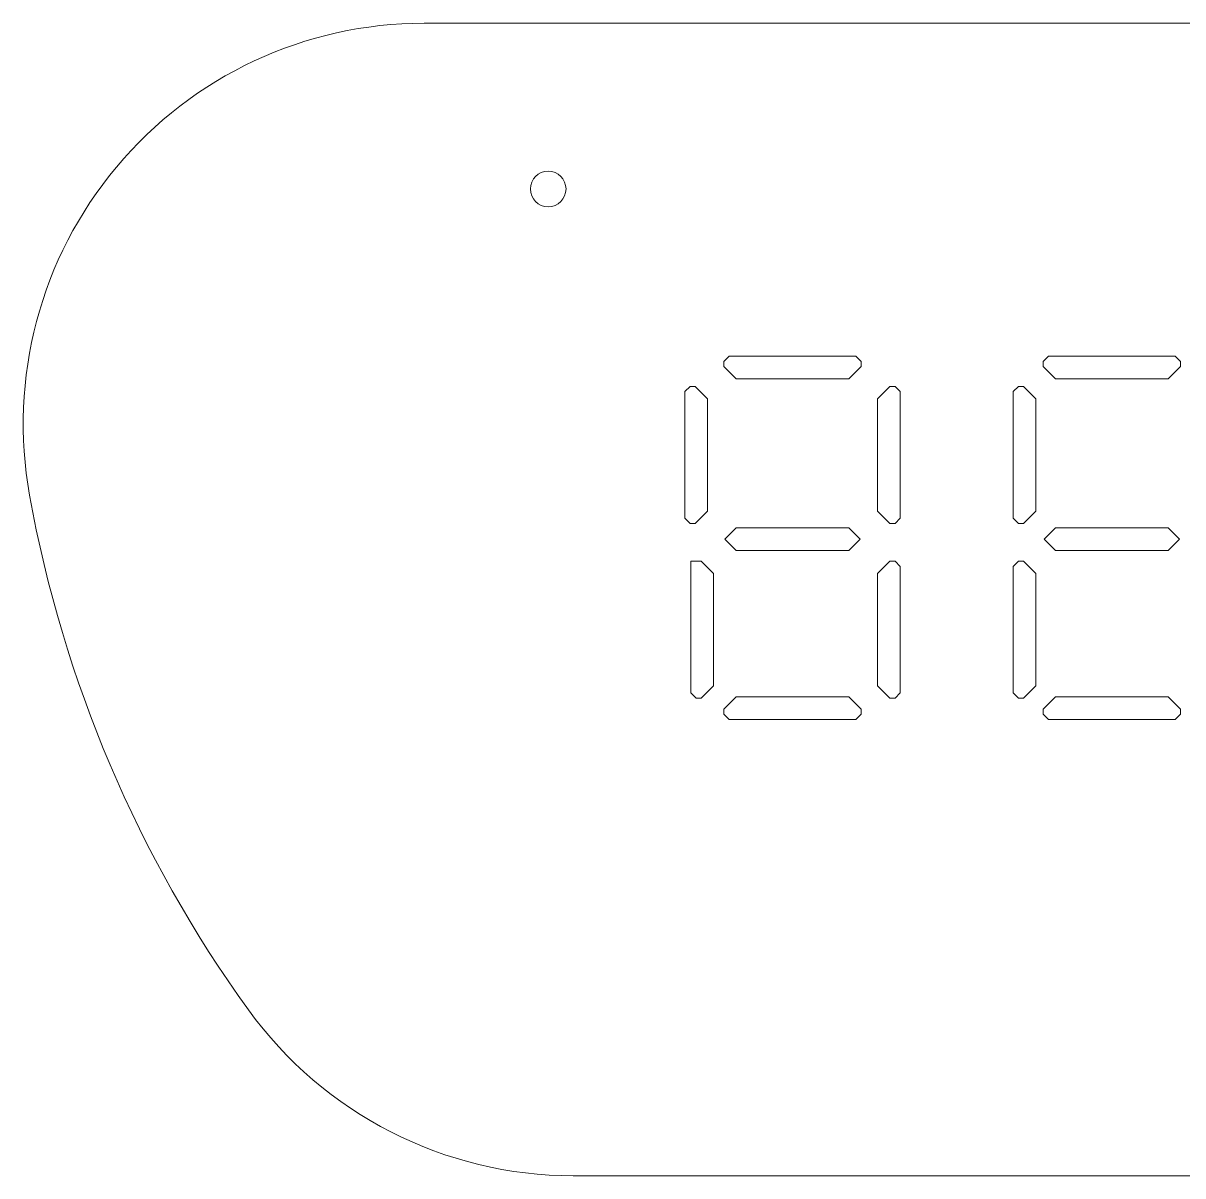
# Model space of a CAD drawing. Header units: inches. Extents: x -244 to 524, y 600 to 1121.
# Drawn here: x -242.68 to -193.79, y 995.64 to 1044.23 of the extents above; entities that cross this region are included whole.
import ezdxf

# ---------------------------------------------------------------- set-up
doc = ezdxf.new("R2010")
doc.units = ezdxf.units.IN
doc.layers.add('1', color=7, linetype='Continuous', true_color=0xffffff)

msp = doc.modelspace()

# ---------------------------------------------------------------- linework, layer by layer
at = {"layer": '1', "color": 7, "linetype": 'Continuous', "lineweight": 18}
for p, q in [((-139.096, 1044.226), (-225.777, 1044.226)), ((-213.133, 1029.965), (-212.912, 1030.186)), ((-207.573, 1030.186), (-212.912, 1030.186)), ((-207.573, 1030.186), (-207.352, 1029.965)), ((-199.671, 1029.965), (-199.45, 1030.186)), ((-194.111, 1030.186), (-199.45, 1030.186)), ((-194.111, 1030.186), (-193.89, 1029.965)), ((-213.133, 1029.965), (-213.133, 1029.751)), ((-212.612, 1029.23), (-213.133, 1029.751)), ((-207.352, 1029.751), (-207.873, 1029.23)), ((-207.352, 1029.751), (-207.352, 1029.965)), ((-199.671, 1029.965), (-199.671, 1029.751)), ((-199.15, 1029.23), (-199.671, 1029.751)), ((-193.89, 1029.751), (-194.411, 1029.23)), ((-193.89, 1029.751), (-193.89, 1029.965)), ((-212.612, 1029.23), (-207.873, 1029.23)), ((-199.15, 1029.23), (-194.411, 1029.23)), ((-214.785, 1028.695), (-214.563, 1028.916)), ((-214.785, 1028.695), (-214.785, 1023.356)), ((-214.35, 1028.916), (-214.563, 1028.916)), ((-214.35, 1028.916), (-213.828, 1028.395)), ((-206.657, 1028.395), (-206.135, 1028.916)), ((-205.922, 1028.916), (-206.135, 1028.916)), ((-205.922, 1028.916), (-205.7, 1028.695)), ((-205.7, 1023.356), (-205.7, 1028.695)), ((-200.942, 1028.695), (-200.72, 1028.916)), ((-200.942, 1028.695), (-200.942, 1023.356)), ((-200.507, 1028.916), (-200.72, 1028.916)), ((-200.507, 1028.916), (-199.985, 1028.395)), ((-213.828, 1023.656), (-213.828, 1028.395)), ((-206.657, 1028.395), (-206.657, 1023.656)), ((-199.985, 1023.656), (-199.985, 1028.395)), ((-214.563, 1023.135), (-214.785, 1023.356)), ((-213.828, 1023.656), (-214.35, 1023.135)), ((-206.135, 1023.135), (-206.657, 1023.656)), ((-205.7, 1023.356), (-205.922, 1023.135)), ((-200.72, 1023.135), (-200.942, 1023.356)), ((-199.985, 1023.656), (-200.507, 1023.135)), ((-214.563, 1023.135), (-214.35, 1023.135)), ((-213.09, 1022.469), (-212.612, 1022.947)), ((-207.873, 1022.947), (-212.612, 1022.947)), ((-207.873, 1022.947), (-207.395, 1022.469)), ((-206.135, 1023.135), (-205.922, 1023.135)), ((-200.72, 1023.135), (-200.507, 1023.135)), ((-199.628, 1022.469), (-199.15, 1022.947)), ((-194.411, 1022.947), (-199.15, 1022.947)), ((-194.411, 1022.947), (-193.933, 1022.469)), ((-212.612, 1021.991), (-213.09, 1022.469)), ((-207.395, 1022.469), (-207.873, 1021.991)), ((-199.15, 1021.991), (-199.628, 1022.469)), ((-193.933, 1022.469), (-194.411, 1021.991)), ((-212.612, 1021.991), (-207.873, 1021.991)), ((-199.15, 1021.991), (-194.411, 1021.991)), ((-214.096, 1021.55), (-214.531, 1021.55)), ((-214.531, 1021.55), (-214.531, 1015.99)), ((-214.096, 1021.55), (-213.574, 1021.029)), ((-206.657, 1021.029), (-206.135, 1021.55)), ((-205.922, 1021.55), (-206.135, 1021.55)), ((-205.922, 1021.55), (-205.7, 1021.329)), ((-205.7, 1015.99), (-205.7, 1021.329)), ((-200.942, 1021.329), (-200.72, 1021.55)), ((-200.942, 1021.329), (-200.942, 1015.99)), ((-200.507, 1021.55), (-200.72, 1021.55)), ((-200.507, 1021.55), (-199.985, 1021.029)), ((-213.574, 1016.29), (-213.574, 1021.029)), ((-206.657, 1021.029), (-206.657, 1016.29)), ((-199.985, 1016.29), (-199.985, 1021.029)), ((-214.309, 1015.769), (-214.531, 1015.99)), ((-213.574, 1016.29), (-214.096, 1015.769)), ((-206.135, 1015.769), (-206.657, 1016.29)), ((-205.7, 1015.99), (-205.922, 1015.769)), ((-200.72, 1015.769), (-200.942, 1015.99)), ((-199.985, 1016.29), (-200.507, 1015.769)), ((-214.309, 1015.769), (-214.096, 1015.769)), ((-213.133, 1015.314), (-212.612, 1015.835)), ((-207.873, 1015.835), (-212.612, 1015.835)), ((-207.873, 1015.835), (-207.352, 1015.314)), ((-206.135, 1015.769), (-205.922, 1015.769)), ((-200.72, 1015.769), (-200.507, 1015.769)), ((-199.671, 1015.314), (-199.15, 1015.835)), ((-194.411, 1015.835), (-199.15, 1015.835)), ((-194.411, 1015.835), (-193.89, 1015.314)), ((-213.133, 1015.314), (-213.133, 1015.1)), ((-212.912, 1014.879), (-213.133, 1015.1)), ((-207.352, 1015.1), (-207.573, 1014.879)), ((-207.352, 1015.1), (-207.352, 1015.314)), ((-199.671, 1015.314), (-199.671, 1015.1)), ((-199.45, 1014.879), (-199.671, 1015.1)), ((-193.89, 1015.1), (-194.111, 1014.879)), ((-193.89, 1015.1), (-193.89, 1015.314)), ((-212.912, 1014.879), (-207.573, 1014.879)), ((-199.45, 1014.879), (-194.111, 1014.879)), ((-219.486, 995.636), (-139.096, 995.636))]:
    msp.add_line(p, q, dxfattribs=at)
msp.add_circle((-220.542, 1037.239), 0.75, dxfattribs=at)
for centre, radius, start, end in [((-225.777, 1027.326), 16.9, 90, 190.2249), ((-190.127, 1033.757), 53.125, 190.2249, 215.859), ((-219.486, 1012.536), 16.9, 215.859, 270)]:
    msp.add_arc(centre, radius, start, end, dxfattribs=at)

doc.saveas('drawing.dxf')
